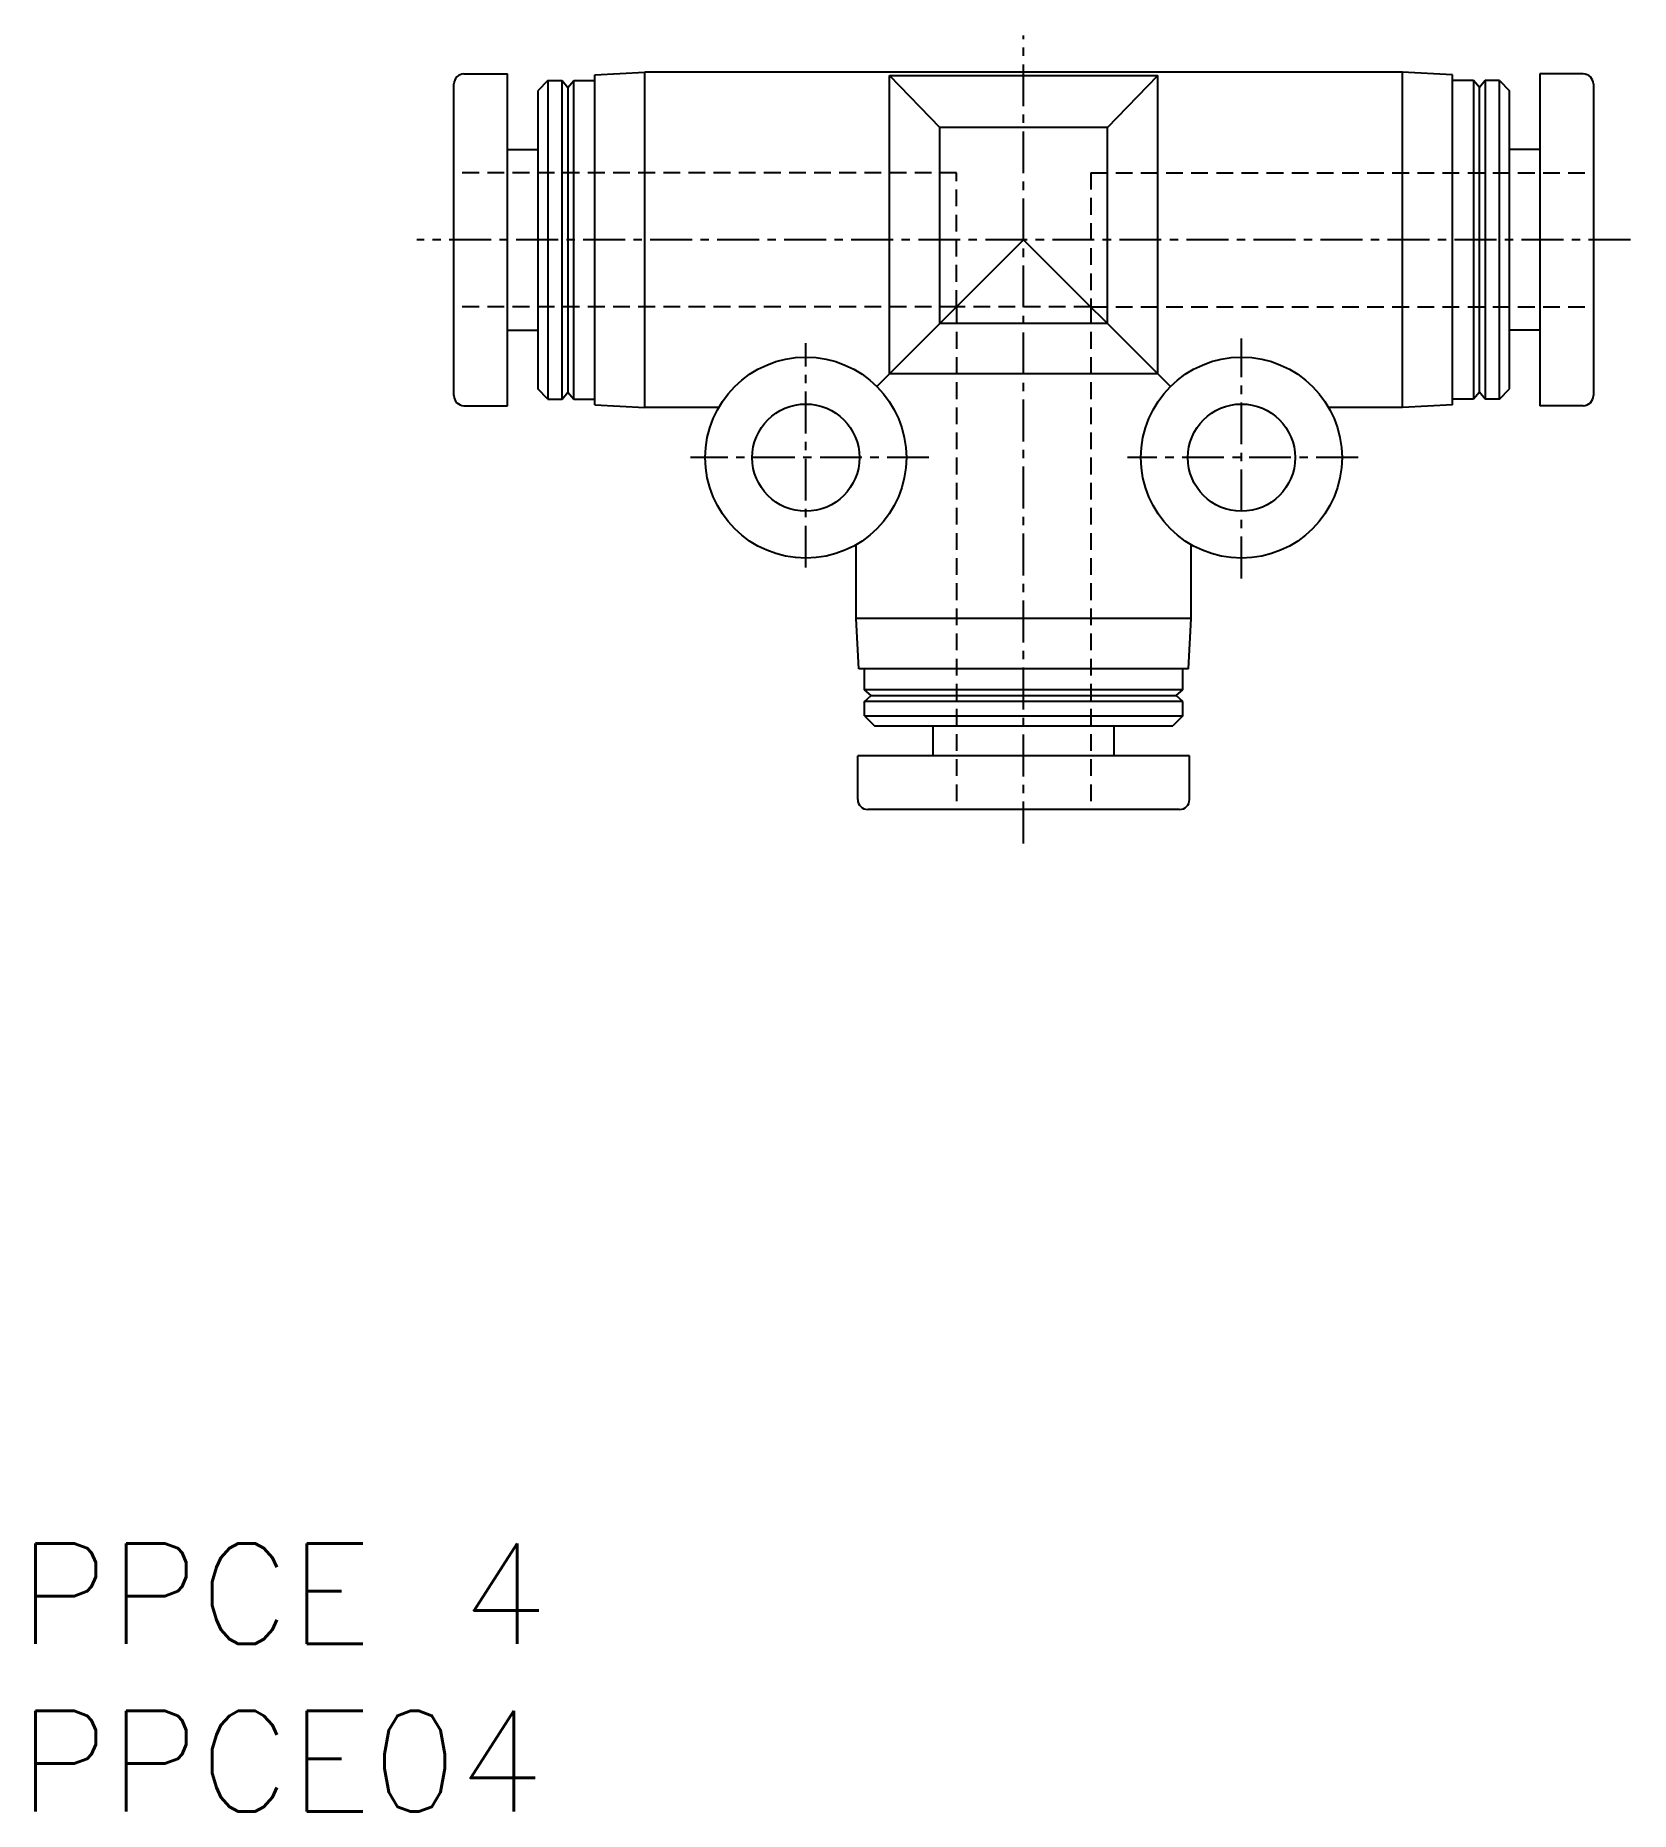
# Model space of a CAD drawing. Extents: x 0.5 to 48.1, y 0 to 53.
import ezdxf

# ---------------------------------------------------------------- set-up
doc = ezdxf.new("R2010")
doc.units = 0
doc.linetypes.add('CENTER', pattern=[2, 1.25, -0.25, 0.25, -0.25])
doc.linetypes.add('DASHED', pattern=[0.75, 0.5, -0.25])
doc.layers.get('0').update_dxf_attribs({"linetype": 'CONTINUOUS'})
doc.layers.add('CENTER', color=1, linetype='CENTER')
doc.styles.get("Standard").update_dxf_attribs({"font": 'txt.shx'})

# ---------------------------------------------------------------- blocks, each defined once
blk = doc.blocks.new('*U7')
at = {"color": 7, "linetype": 'CONTINUOUS'}
blk.add_text('PPCE04', height=3, dxfattribs=at).set_placement((0, 0))
blk = doc.blocks.new('*U8')
at = {"color": 7, "linetype": 'CONTINUOUS'}
blk.add_text('PPCE 4', height=3, dxfattribs=at).set_placement((0, 5))

msp = doc.modelspace()

# ---------------------------------------------------------------- linework, layer by layer
at = {"color": 7, "linetype": 'CONTINUOUS'}
for p, q in [((13, 42.249989), (13, 51.549999)), ((13.3, 51.849999), (14.59999, 51.849999)), ((14.59999, 41.949989), (14.59999, 51.849999)), ((15.8, 51.649993), (15.5, 51.349994)), ((15.79999, 51.649995), (15.79999, 42.149999)), ((15.8, 51.649994), (16.22499, 51.649994)), ((16.22499, 51.650005), (16.4, 51.449999)), ((16.22499, 42.150002), (16.22499, 51.649994)), ((16.4, 51.45), (16.575, 51.650001)), ((16.40001, 51.449996), (16.40001, 42.349994)), ((16.57499, 42.150002), (16.57499, 51.649994)), ((16.57499, 51.649994), (17.19999, 51.649994)), ((17.19999, 51.821384), (18.69999, 51.899996)), ((17.19999, 41.978603), (17.19999, 51.821381)), ((18.69999, 41.899994), (18.69999, 51.899994)), ((41.30002, 51.899994), (18.69999, 51.899994)), ((26, 51.79898), (27.50001, 50.25104)), ((26, 42.899994), (26, 51.798973)), ((26, 51.798973), (34, 51.798973)), ((32.50002, 50.251035), (34.00001, 51.798973)), ((34, 42.899994), (34, 51.798973)), ((42.80001, 51.821385), (41.30001, 51.899996)), ((41.30002, 41.899994), (41.30002, 51.899994)), ((43.42501, 51.649986), (42.80001, 51.649986)), ((42.80002, 41.978603), (42.80002, 51.821381)), ((43.60001, 51.45), (43.42501, 51.649995)), ((43.42501, 51.649986), (43.42501, 42.149994)), ((43.77501, 51.65), (43.60001, 51.449999)), ((43.60001, 42.349995), (43.60001, 51.449997)), ((44.20002, 51.649986), (43.77501, 51.649986)), ((43.77501, 51.649986), (43.77501, 42.149994)), ((44.20002, 51.649992), (44.50001, 51.349999)), ((44.20002, 42.149994), (44.20002, 51.64999)), ((46.7, 51.849999), (45.40001, 51.849999)), ((45.40001, 51.849999), (45.40001, 41.949989)), ((47, 51.549999), (47, 42.249989)), ((15.5, 51.349999), (15.5, 42.449993)), ((44.5, 42.449989), (44.5, 51.349995)), ((32.5, 50.251034), (27.5, 50.251034)), ((27.5, 44.399994), (27.5, 50.251034)), ((32.5, 44.399994), (32.5, 50.251034)), ((14.59999, 49.599999), (15.5, 49.599999)), ((45.40001, 49.599991), (44.5, 49.599991)), ((25.62133, 42.521314), (30.00001, 46.899995)), ((34.37869, 42.521319), (30.00001, 46.899995)), ((14.59999, 44.199997), (15.5, 44.199997)), ((32.5, 44.399994), (27.5, 44.399994)), ((45.40001, 44.199989), (44.5, 44.199989)), ((15.8, 42.150002), (15.50001, 42.449996)), ((34, 42.899994), (26, 42.899994)), ((44.20002, 42.149989), (44.50002, 42.449989)), ((13.3, 41.949989), (14.59999, 41.949989)), ((15.8, 42.150002), (16.22499, 42.150002)), ((16.225, 42.149995), (16.40001, 42.349996)), ((16.4, 42.349996), (16.575, 42.150001)), ((16.57499, 42.150002), (17.19999, 42.150002)), ((17.2, 41.978605), (18.7, 41.899994)), ((20.90193, 41.899994), (18.69999, 41.899994)), ((41.30002, 41.899994), (39.09808, 41.899994)), ((42.80002, 41.978605), (41.30002, 41.899994)), ((43.42501, 42.149994), (42.80001, 42.149994)), ((43.60001, 42.349992), (43.42501, 42.149991)), ((43.77502, 42.149991), (43.60001, 42.349998)), ((44.20002, 42.149994), (43.77501, 42.149994)), ((46.7, 41.949989), (45.40001, 41.949989)), ((25, 35.599987), (25, 37.801918)), ((35, 35.599987), (35, 37.801918)), ((25.07861, 34.099988), (25, 35.59999)), ((35, 35.599987), (25, 35.599987)), ((34.9214, 34.099989), (35.00001, 35.599986)), ((34.92139, 34.099987), (25.07861, 34.099987)), ((25.25, 33.474991), (25.25, 34.099991)), ((34.74998, 33.474991), (34.74998, 34.099991)), ((34.74998, 33.474991), (25.25, 33.474991)), ((25.45, 33.299995), (25.25001, 33.47499)), ((34.55001, 33.300002), (34.75, 33.474998)), ((34.74998, 33.124993), (25.25, 33.124993)), ((25.25, 32.69999), (25.25, 33.124993)), ((25.25001, 33.124985), (25.45002, 33.299991)), ((25.45, 33.299999), (34.55, 33.299999)), ((34.75002, 33.124994), (34.55001, 33.3)), ((34.74998, 32.69999), (34.74998, 33.124993)), ((25.25, 32.69999), (34.75, 32.69999)), ((25.25001, 32.699996), (25.55001, 32.399991)), ((25.55, 32.399994), (34.45, 32.399994)), ((27.3, 31.499993), (27.3, 32.399994)), ((32.7, 31.499993), (32.7, 32.399994)), ((34.75001, 32.699988), (34.45001, 32.399994)), ((34.95, 31.499993), (25.05, 31.499993)), ((25.05, 30.19999), (25.05, 31.499993)), ((34.95, 30.19999), (34.95, 31.499993)), ((34.65001, 29.899994), (25.34999, 29.899994))]:
    msp.add_line(p, q, dxfattribs=at)
at = {"color": 3, "linetype": 'DASHED'}
for p, q in [((28, 48.899994), (13, 48.899994)), ((28, 44.899994), (28, 48.899994)), ((32, 48.899994), (32, 44.899994)), ((32, 48.899994), (47, 48.899994)), ((28, 44.899994), (13, 44.899994)), ((28, 44.899994), (28, 29.899994)), ((32, 44.899994), (28, 44.899994)), ((32, 44.899994), (47, 44.899994)), ((32, 44.899994), (32, 29.899994))]:
    msp.add_line(p, q, dxfattribs=at)
at = {"color": 7, "linetype": 'CONTINUOUS'}
for centre, radius in [((23.5, 40.399994), 3), ((36.5, 40.399994), 3), ((23.5, 40.399994), 1.6), ((36.5, 40.399994), 1.6)]:
    msp.add_circle(centre, radius, dxfattribs=at)
for centre, start, end in [((13.3, 51.549999), 90, 180), ((46.7, 51.549999), 0, 90), ((13.3, 42.249989), 180, 270), ((46.7, 42.249989), 270, 0), ((25.34999, 30.19999), 180, 270), ((34.65001, 30.19999), 270, 0)]:
    msp.add_arc(centre, 0.3, start, end, dxfattribs=at)
at = {"layer": 'CENTER', "color": 1, "linetype": 'CENTER'}
for p, q in [((30, 28.886337), (30, 52.996674)), ((48.1079, 46.899994), (11.89238, 46.899994)), ((23.5, 37.1194), (23.5, 43.819336)), ((36.5, 36.798172), (36.5, 43.957008)), ((27.17426, 40.399994), (20.06131, 40.399994)), ((39.97757, 40.399994), (33.09406, 40.399994))]:
    msp.add_line(p, q, dxfattribs=at)

# ---------------------------------------------------------------- block references
at = {"color": 7, "linetype": 'CONTINUOUS'}
for name in ['*U8', '*U7']:
    msp.add_blockref(name, (0, 0), dxfattribs=at)

doc.saveas('drawing.dxf')
